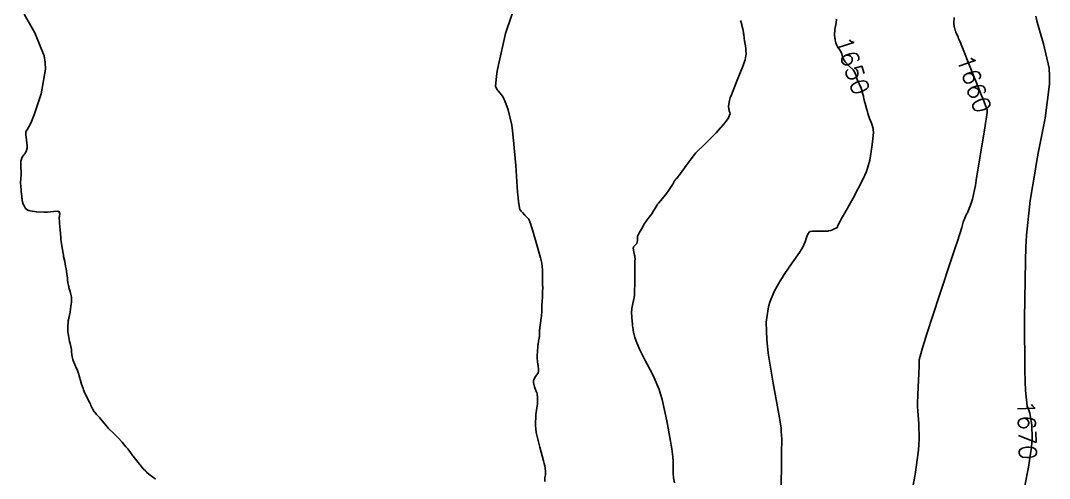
# Model space of a CAD drawing. Header units: metres. Extents: x 837477 to 838477, y 1189014 to 1191014.
# Drawn here: x 837485.9 to 837710.9, y 1189346.8 to 1189446.9 of the extents above; entities that cross this region are included whole.
import ezdxf

# ---------------------------------------------------------------- set-up
doc = ezdxf.new("R2010")
doc.units = ezdxf.units.M
doc.header["$LTSCALE"] = 0.3
doc.layers.add('COTAS 10', color=1, linetype='Continuous')
doc.styles.get("Standard").update_dxf_attribs({"font": 'simplex.shx'})

msp = doc.modelspace()

# ---------------------------------------------------------------- linework, layer by layer
at = {"layer": 'COTAS 10'}
for points, elevation in [([(837600.544, 1189346.159), (837600.587, 1189347.039), (837600.675, 1189347.626), (837600.691, 1189347.783), (837600.705, 1189347.937), (837600.728, 1189348.476), (837600.531, 1189349.584), (837600.406, 1189350.098), (837600.251, 1189350.701), (837599.438, 1189353.627), (837598.695, 1189356.866), (837598.585, 1189357.667), (837598.515, 1189358.427), (837598.606, 1189360.825), (837598.884, 1189362.687), (837598.932, 1189363.108), (837598.967, 1189363.49), (837598.989, 1189364.527), (837598.848, 1189365.353), (837598.781, 1189365.601), (837598.701, 1189365.857), (837598.31, 1189366.848), (837598.059, 1189367.826), (837598.066, 1189368.074), (837598.108, 1189368.312), (837598.537, 1189369.085), (837599.034, 1189369.774), (837599.119, 1189369.959), (837599.18, 1189370.14), (837599.209, 1189370.771), (837599.096, 1189371.39), (837599.067, 1189371.563), (837599.039, 1189371.738), (837598.949, 1189372.374), (837598.896, 1189373.116), (837598.892, 1189373.357), (837598.892, 1189373.613), (837598.93, 1189374.664), (837599.014, 1189375.702), (837599.042, 1189375.949), (837599.073, 1189376.179), (837599.205, 1189376.866), (837599.322, 1189377.468), (837599.343, 1189377.645), (837599.36, 1189377.827), (837599.383, 1189378.519), (837599.415, 1189379.319), (837599.439, 1189379.568), (837599.469, 1189379.83), (837599.63, 1189380.872), (837599.793, 1189381.93), (837599.824, 1189382.201), (837599.85, 1189382.462), (837599.894, 1189383.323), (837599.908, 1189384.154), (837599.916, 1189384.396), (837599.925, 1189384.643), (837599.969, 1189385.575), (837600.019, 1189386.491), (837600.031, 1189386.727), (837600.042, 1189386.956), (837600.076, 1189387.718), (837600.091, 1189388.483), (837600.09, 1189388.714), (837600.086, 1189388.953), (837600.054, 1189389.884), (837600.022, 1189390.873), (837600.019, 1189391.149), (837600.018, 1189391.425), (837600.035, 1189392.428), (837599.869, 1189393.883), (837599.753, 1189394.444), (837599.607, 1189395.074), (837598.825, 1189397.92), (837598.013, 1189400.634), (837597.848, 1189401.18), (837597.709, 1189401.638), (837597.421, 1189402.548), (837597.308, 1189402.86), (837597.279, 1189402.94), (837597.252, 1189403.016), (837597.161, 1189403.271), (837596.966, 1189403.584), (837596.872, 1189403.699), (837596.762, 1189403.825), (837596.221, 1189404.38), (837595.649, 1189404.957), (837595.519, 1189405.097), (837595.401, 1189405.228), (837595.077, 1189405.628), (837594.793, 1189407.306), (837594.7, 1189408.243), (837594.6, 1189409.385), (837594.187, 1189415.212), (837593.661, 1189421.436), (837593.491, 1189422.828), (837593.309, 1189424.076), (837592.562, 1189427.386), (837591.796, 1189429.388), (837591.603, 1189429.812), (837591.418, 1189430.179), (837590.818, 1189431.033), (837590.327, 1189431.56), (837590.212, 1189431.722), (837590.105, 1189431.889), (837589.793, 1189432.55), (837589.965, 1189434.745), (837590.163, 1189435.881), (837590.428, 1189437.245), (837591.927, 1189444.075), (837594.485, 1189451.665)], 1630), ([(837486.633, 1189448.328), (837489.021, 1189444.249), (837491.023, 1189439.208), (837491.246, 1189437.768), (837491.325, 1189436.309), (837490.412, 1189430.88), (837488.825, 1189426.326), (837488.479, 1189425.418), (837488.173, 1189424.664), (837487.403, 1189423.215), (837487.056, 1189422.57), (837487.016, 1189422.323), (837487.001, 1189422.046), (837487.148, 1189420.797), (837487.331, 1189419.54), (837487.338, 1189419.258), (837487.327, 1189419.004), (837487.128, 1189418.325), (837486.799, 1189417.83), (837486.705, 1189417.693), (837486.609, 1189417.556), (837486.255, 1189417.059), (837485.982, 1189416.423), (837485.938, 1189416.198), (837485.908, 1189415.952), (837485.914, 1189414.889), (837485.973, 1189413.779), (837485.976, 1189413.503), (837485.974, 1189413.242), (837485.919, 1189412.415), (837485.878, 1189411.537), (837485.885, 1189411.244), (837485.9, 1189410.928), (837486.021, 1189409.607), (837486.161, 1189408.402), (837486.189, 1189408.159), (837486.212, 1189407.956), (837486.256, 1189407.552), (837486.271, 1189407.41), (837486.276, 1189407.372), (837486.282, 1189407.335), (837486.305, 1189407.206), (837486.352, 1189407.057), (837486.372, 1189407.008), (837486.395, 1189406.954), (837486.506, 1189406.732), (837486.656, 1189406.448), (837486.705, 1189406.356), (837486.756, 1189406.259), (837486.964, 1189405.859), (837487.473, 1189405.477), (837487.713, 1189405.39), (837487.996, 1189405.311), (837489.378, 1189405.096), (837490.955, 1189405.013), (837491.361, 1189405.018), (837491.753, 1189405.035), (837493.061, 1189405.197), (837494.019, 1189405.259), (837494.191, 1189405.213), (837494.323, 1189405.14), (837494.463, 1189404.648), (837494.368, 1189404.081), (837494.351, 1189403.96), (837494.338, 1189403.856), (837494.328, 1189403.61), (837494.368, 1189403.149), (837494.387, 1189402.908), (837494.41, 1189402.618), (837494.522, 1189401.162), (837494.671, 1189399.482), (837494.717, 1189399.051), (837494.766, 1189398.635), (837494.959, 1189397.256), (837495.173, 1189396.016), (837495.233, 1189395.688), (837495.295, 1189395.366), (837495.524, 1189394.257), (837495.739, 1189393.198), (837495.792, 1189392.908), (837495.843, 1189392.619), (837496.001, 1189391.584), (837496.124, 1189390.657), (837496.152, 1189390.435), (837496.177, 1189390.229), (837496.248, 1189389.611), (837496.354, 1189388.998), (837496.402, 1189388.795), (837496.458, 1189388.576), (837496.725, 1189387.667), (837496.964, 1189386.72), (837497.001, 1189386.478), (837497.026, 1189386.245), (837497.011, 1189385.477), (837496.925, 1189384.791), (837496.905, 1189384.61), (837496.886, 1189384.431), (837496.832, 1189383.818), (837496.755, 1189383.215), (837496.722, 1189383.044), (837496.684, 1189382.871), (837496.504, 1189382.228), (837496.326, 1189381.497), (837496.289, 1189381.267), (837496.257, 1189381.025), (837496.189, 1189380.055), (837496.203, 1189379.043), (837496.224, 1189378.775), (837496.252, 1189378.513), (837496.413, 1189377.608), (837496.609, 1189376.78), (837496.659, 1189376.567), (837496.707, 1189376.359), (837496.865, 1189375.665), (837496.991, 1189374.993), (837497.018, 1189374.8), (837497.043, 1189374.603), (837497.106, 1189373.867), (837497.229, 1189373.084), (837497.291, 1189372.858), (837497.366, 1189372.627), (837497.739, 1189371.764), (837498.146, 1189370.883), (837498.243, 1189370.643), (837498.332, 1189370.404), (837498.597, 1189369.553), (837498.823, 1189368.713), (837498.888, 1189368.481), (837498.954, 1189368.249), (837499.201, 1189367.413), (837499.54, 1189366.467), (837499.663, 1189366.166), (837499.8, 1189365.848), (837500.402, 1189364.557), (837501.005, 1189363.323), (837501.142, 1189363.041), (837501.267, 1189362.785), (837501.609, 1189362.076), (837501.907, 1189361.553), (837502.002, 1189361.414), (837502.104, 1189361.279), (837502.521, 1189360.812), (837503.046, 1189360.252), (837503.216, 1189360.058), (837503.396, 1189359.847), (837504.137, 1189358.944), (837504.923, 1189358.008), (837505.131, 1189357.777), (837505.336, 1189357.558), (837506.044, 1189356.866), (837506.772, 1189356.168), (837506.989, 1189355.945), (837507.214, 1189355.709), (837508.081, 1189354.747), (837508.916, 1189353.767), (837509.12, 1189353.519), (837509.312, 1189353.281), (837509.904, 1189352.509), (837510.431, 1189351.797), (837510.58, 1189351.598), (837510.732, 1189351.398), (837511.293, 1189350.668), (837511.862, 1189349.957), (837512.019, 1189349.769), (837512.174, 1189349.585), (837512.73, 1189348.952), (837513.256, 1189348.396), (837513.392, 1189348.261), (837513.523, 1189348.134), (837513.965, 1189347.743), (837514.706, 1189347.182), (837515.026, 1189346.948), (837515.396, 1189346.681)], 1620), ([(837628.916, 1189345.882), (837628.716, 1189346.979), (837628.68, 1189347.296), (837628.651, 1189347.619), (837628.614, 1189348.832), (837628.615, 1189350.012), (837628.611, 1189350.313), (837628.604, 1189350.604), (837628.562, 1189351.563), (837628.328, 1189353.303), (837628.2, 1189354.085), (837628.045, 1189354.998), (837627.256, 1189359.382), (837626.205, 1189364.097), (837625.884, 1189365.218), (837625.551, 1189366.259), (837624.243, 1189369.356), (837622.944, 1189371.806), (837622.617, 1189372.439), (837622.304, 1189373.053), (837621.292, 1189375.109), (837620.525, 1189376.851), (837620.367, 1189377.268), (837620.231, 1189377.655), (837619.938, 1189378.815), (837619.798, 1189379.884), (837619.759, 1189380.214), (837619.721, 1189380.56), (837619.582, 1189381.93), (837619.537, 1189383.305), (837619.557, 1189383.653), (837619.592, 1189383.987), (837619.835, 1189385.075), (837620.101, 1189386.396), (837620.15, 1189386.876), (837620.188, 1189387.407), (837620.237, 1189389.738), (837620.226, 1189391.962), (837620.226, 1189392.425), (837620.227, 1189392.822), (837620.242, 1189393.705), (837620.265, 1189394.144), (837620.271, 1189394.262), (837620.276, 1189394.377), (837620.297, 1189394.78), (837620.264, 1189395.265), (837620.237, 1189395.432), (837620.202, 1189395.614), (837620.009, 1189396.388), (837619.903, 1189397.142), (837619.922, 1189397.31), (837619.963, 1189397.461), (837620.288, 1189397.86), (837620.652, 1189398.197), (837620.718, 1189398.309), (837620.769, 1189398.429), (837620.825, 1189398.928), (837620.804, 1189399.402), (837620.805, 1189399.505), (837620.81, 1189399.597), (837620.854, 1189399.827), (837621.032, 1189400.174), (837621.121, 1189400.338), (837621.227, 1189400.533), (837621.753, 1189401.484), (837622.391, 1189402.56), (837622.567, 1189402.833), (837622.742, 1189403.095), (837623.376, 1189403.952), (837623.95, 1189404.711), (837624.088, 1189404.912), (837624.218, 1189405.108), (837624.611, 1189405.783), (837625.07, 1189406.522), (837625.241, 1189406.759), (837625.431, 1189407.009), (837626.273, 1189408.032), (837627.147, 1189409.086), (837627.356, 1189409.357), (837627.551, 1189409.618), (837628.139, 1189410.486), (837628.551, 1189411.17), (837628.636, 1189411.316), (837628.708, 1189411.443), (837628.863, 1189411.743), (837628.941, 1189411.912), (837628.964, 1189411.956), (837628.988, 1189411.999), (837629.083, 1189412.144), (837629.183, 1189412.258), (837629.211, 1189412.281), (837629.238, 1189412.301), (837629.337, 1189412.343), (837629.74, 1189412.814), (837629.96, 1189413.104), (837630.226, 1189413.464), (837631.576, 1189415.337), (837632.988, 1189417.264), (837633.293, 1189417.656), (837633.561, 1189417.988), (837634.217, 1189418.676), (837635.05, 1189419.422), (837635.429, 1189419.791), (837635.873, 1189420.229), (837638.011, 1189422.398), (837640.037, 1189424.638), (837640.409, 1189425.121), (837640.7, 1189425.546), (837641.068, 1189426.585), (837640.914, 1189427.229), (837640.875, 1189427.405), (837640.838, 1189427.579), (837640.717, 1189428.197), (837640.944, 1189429.44), (837641.126, 1189430.009), (837641.36, 1189430.674), (837642.635, 1189433.886), (837643.922, 1189437.116), (837644.163, 1189437.793), (837644.354, 1189438.375), (837644.627, 1189439.693), (837644.564, 1189440.385), (837644.543, 1189440.573), (837644.52, 1189440.759), (837644.422, 1189441.419), (837644.318, 1189442.083), (837644.291, 1189442.271), (837644.264, 1189442.462), (837644.175, 1189443.168), (837644.074, 1189443.902), (837644.04, 1189444.11), (837644.004, 1189444.321), (837643.855, 1189445.1), (837643.678, 1189445.866), (837643.626, 1189446.068), (837643.572, 1189446.266), (837643.362, 1189446.945)], 1640), ([(837652.214, 1189344.08), (837652.302, 1189348.779), (837652.364, 1189353.496), (837652.37, 1189354.419), (837652.372, 1189355.175), (837652.34, 1189356.521), (837652.291, 1189356.791), (837652.282, 1189356.87), (837652.275, 1189356.949), (837652.266, 1189357.248), (837652.266, 1189357.539), (837652.265, 1189357.613), (837652.263, 1189357.685), (837652.253, 1189357.921), (837651.974, 1189359.547), (837651.803, 1189360.495), (837651.591, 1189361.659), (837650.487, 1189367.659), (837649.425, 1189374.211), (837649.24, 1189375.724), (837649.102, 1189377.105), (837648.997, 1189381.002), (837649.387, 1189383.885), (837649.562, 1189384.627), (837649.765, 1189385.344), (837650.737, 1189387.729), (837652.049, 1189390.034), (837652.466, 1189390.701), (837652.906, 1189391.38), (837654.692, 1189393.935), (837656.305, 1189396.252), (837656.637, 1189396.781), (837656.919, 1189397.261), (837657.523, 1189398.589), (837657.793, 1189399.481), (837657.865, 1189399.687), (837657.935, 1189399.875), (837658.177, 1189400.404), (837658.46, 1189400.733), (837658.555, 1189400.795), (837658.658, 1189400.844), (837659.092, 1189400.916), (837659.711, 1189400.904), (837659.93, 1189400.9), (837660.17, 1189400.897), (837661.209, 1189400.883), (837662.222, 1189400.901), (837662.446, 1189400.917), (837662.644, 1189400.938), (837663.157, 1189401.055), (837663.482, 1189401.196), (837663.563, 1189401.233), (837663.641, 1189401.268), (837663.888, 1189401.386), (837664.099, 1189401.483), (837664.154, 1189401.505), (837664.207, 1189401.525), (837664.386, 1189401.58), (837664.52, 1189401.638), (837664.544, 1189401.66), (837664.563, 1189401.685), (837664.587, 1189401.795), (837664.585, 1189401.918), (837664.588, 1189401.951), (837664.592, 1189401.983), (837664.62, 1189402.091), (837665.158, 1189403.073), (837665.484, 1189403.656), (837665.887, 1189404.372), (837667.983, 1189408.082), (837670.125, 1189412.152), (837670.558, 1189413.096), (837670.922, 1189413.961), (837671.654, 1189416.423), (837671.926, 1189418.31), (837671.999, 1189418.812), (837672.071, 1189419.306), (837672.321, 1189421.014), (837672.422, 1189422.558), (837672.4, 1189422.948), (837672.356, 1189423.321), (837672.016, 1189424.535), (837671.6, 1189425.526), (837671.508, 1189425.76), (837671.426, 1189425.975), (837671.214, 1189426.605), (837671.036, 1189427.257), (837670.975, 1189427.486), (837670.909, 1189427.736), (837670.631, 1189428.814), (837670.523, 1189429.247), (837670.359, 1189429.898), (837670.297, 1189430.151), (837670.241, 1189430.384), (837670.087, 1189431.056), (837669.897, 1189431.695), (837669.817, 1189431.907), (837669.726, 1189432.134), (837669.301, 1189433.08), (837668.885, 1189434.025), (837668.799, 1189434.252), (837668.727, 1189434.463), (837668.575, 1189435.097), (837668.316, 1189435.713), (837668.176, 1189435.913), (837668.007, 1189436.124), (837667.151, 1189436.993), (837666.291, 1189437.884), (837666.119, 1189438.109), (837665.976, 1189438.326), (837665.701, 1189439.033), (837665.543, 1189439.668), (837665.475, 1189439.839), (837665.396, 1189440.008), (837665.022, 1189440.602), (837664.631, 1189441.175), (837664.541, 1189441.332), (837664.46, 1189441.488), (837664.232, 1189442.043), (837664.084, 1189442.658), (837664.052, 1189442.853), (837664.024, 1189443.057), (837663.956, 1189443.881), (837663.98, 1189444.811), (837664.01, 1189445.083), (837664.05, 1189445.361), (837664.279, 1189446.415), (837664.398, 1189447.233)], 1650), ([(837680.584, 1189342.271), (837681.551, 1189347.676), (837682.273, 1189353.029), (837682.381, 1189354.279), (837682.45, 1189355.428), (837682.364, 1189358.737), (837682.129, 1189361.587), (837682.103, 1189362.447), (837682.093, 1189363.338), (837682.201, 1189366.808), (837682.375, 1189369.777), (837682.408, 1189370.35), (837682.434, 1189370.816), (837682.474, 1189371.602), (837682.472, 1189371.824), (837682.473, 1189371.934), (837682.473, 1189372.066), (837682.477, 1189372.719), (837683.161, 1189375.378), (837683.59, 1189376.774), (837684.124, 1189378.457), (837686.917, 1189386.916), (837689.772, 1189395.467), (837690.344, 1189397.207), (837690.822, 1189398.674), (837691.762, 1189401.707), (837692.084, 1189402.838), (837692.174, 1189403.107), (837692.263, 1189403.356), (837692.585, 1189404.094), (837692.903, 1189404.731), (837692.99, 1189404.917), (837693.077, 1189405.107), (837693.384, 1189405.824), (837693.682, 1189406.587), (837693.762, 1189406.805), (837693.841, 1189407.027), (837694.117, 1189407.853), (837694.554, 1189409.895), (837694.734, 1189410.883), (837694.939, 1189412.054), (837695.895, 1189417.809), (837696.799, 1189423.417), (837696.972, 1189424.495), (837697.112, 1189425.368), (837697.34, 1189426.806), (837697.347, 1189426.91), (837697.349, 1189426.941), (837697.351, 1189426.974), (837697.354, 1189427.101), (837697.349, 1189427.237), (837697.345, 1189427.275), (837697.339, 1189427.313), (837697.311, 1189427.453), (837697.269, 1189427.6), (837697.254, 1189427.642), (837697.239, 1189427.686), (837697.174, 1189427.852), (837697.1, 1189428.037), (837697.078, 1189428.093), (837697.056, 1189428.15), (837696.974, 1189428.373), (837696.429, 1189429.746), (837696.115, 1189430.529), (837695.73, 1189431.485), (837693.753, 1189436.393), (837691.77, 1189441.303), (837691.382, 1189442.261), (837691.063, 1189443.045), (837690.943, 1189443.338), (837690.493, 1189444.428), (837690.382, 1189444.687), (837690.352, 1189444.764), (837690.324, 1189444.841), (837690.228, 1189445.137), (837690.15, 1189445.434), (837690.133, 1189445.513), (837690.118, 1189445.589), (837690.084, 1189445.852), (837690.064, 1189446.092), (837690.059, 1189446.153), (837690.054, 1189446.213), (837690.038, 1189446.412), (837690.075, 1189447.611)], 1660), ([(837705.593, 1189345.197), (837706.337, 1189349.324), (837707, 1189353.643), (837707.099, 1189354.675), (837707.16, 1189355.636), (837707.076, 1189358.513), (837706.726, 1189360.609), (837706.621, 1189361.077), (837706.511, 1189361.497), (837706.083, 1189362.61), (837705.717, 1189366.039), (837705.647, 1189367.919), (837705.638, 1189368.31), (837705.59, 1189370.203), (837705.496, 1189381.813), (837705.679, 1189394.436), (837705.797, 1189397.358), (837705.943, 1189400.032), (837706.713, 1189407.62), (837707.799, 1189414.008), (837708.145, 1189415.925), (837708.511, 1189417.907), (837709.993, 1189425.602), (837710.924, 1189433.032), (837710.941, 1189434.848), (837710.855, 1189436.558), (837709.676, 1189441.859), (837708.243, 1189446.562), (837707.997, 1189447.895)], 1670)]:
    msp.add_lwpolyline(points, dxfattribs=dict(at, elevation=elevation))

# ---------------------------------------------------------------- texts
at = {"layer": 'COTAS 10', "char_height": 3.8, "attachment_point": 7}
for s, insert, rotation in [('1650', (837663.955, 1189442.639, 1650), 288.8125), ('1660', (837690.545, 1189438.645, 1660), 288.95227), ('1670', (837703.901, 1189363.843, 1670), 272.11962)]:
    msp.add_mtext(s, dxfattribs=dict(at, insert=insert, rotation=rotation))

doc.saveas('drawing.dxf')
